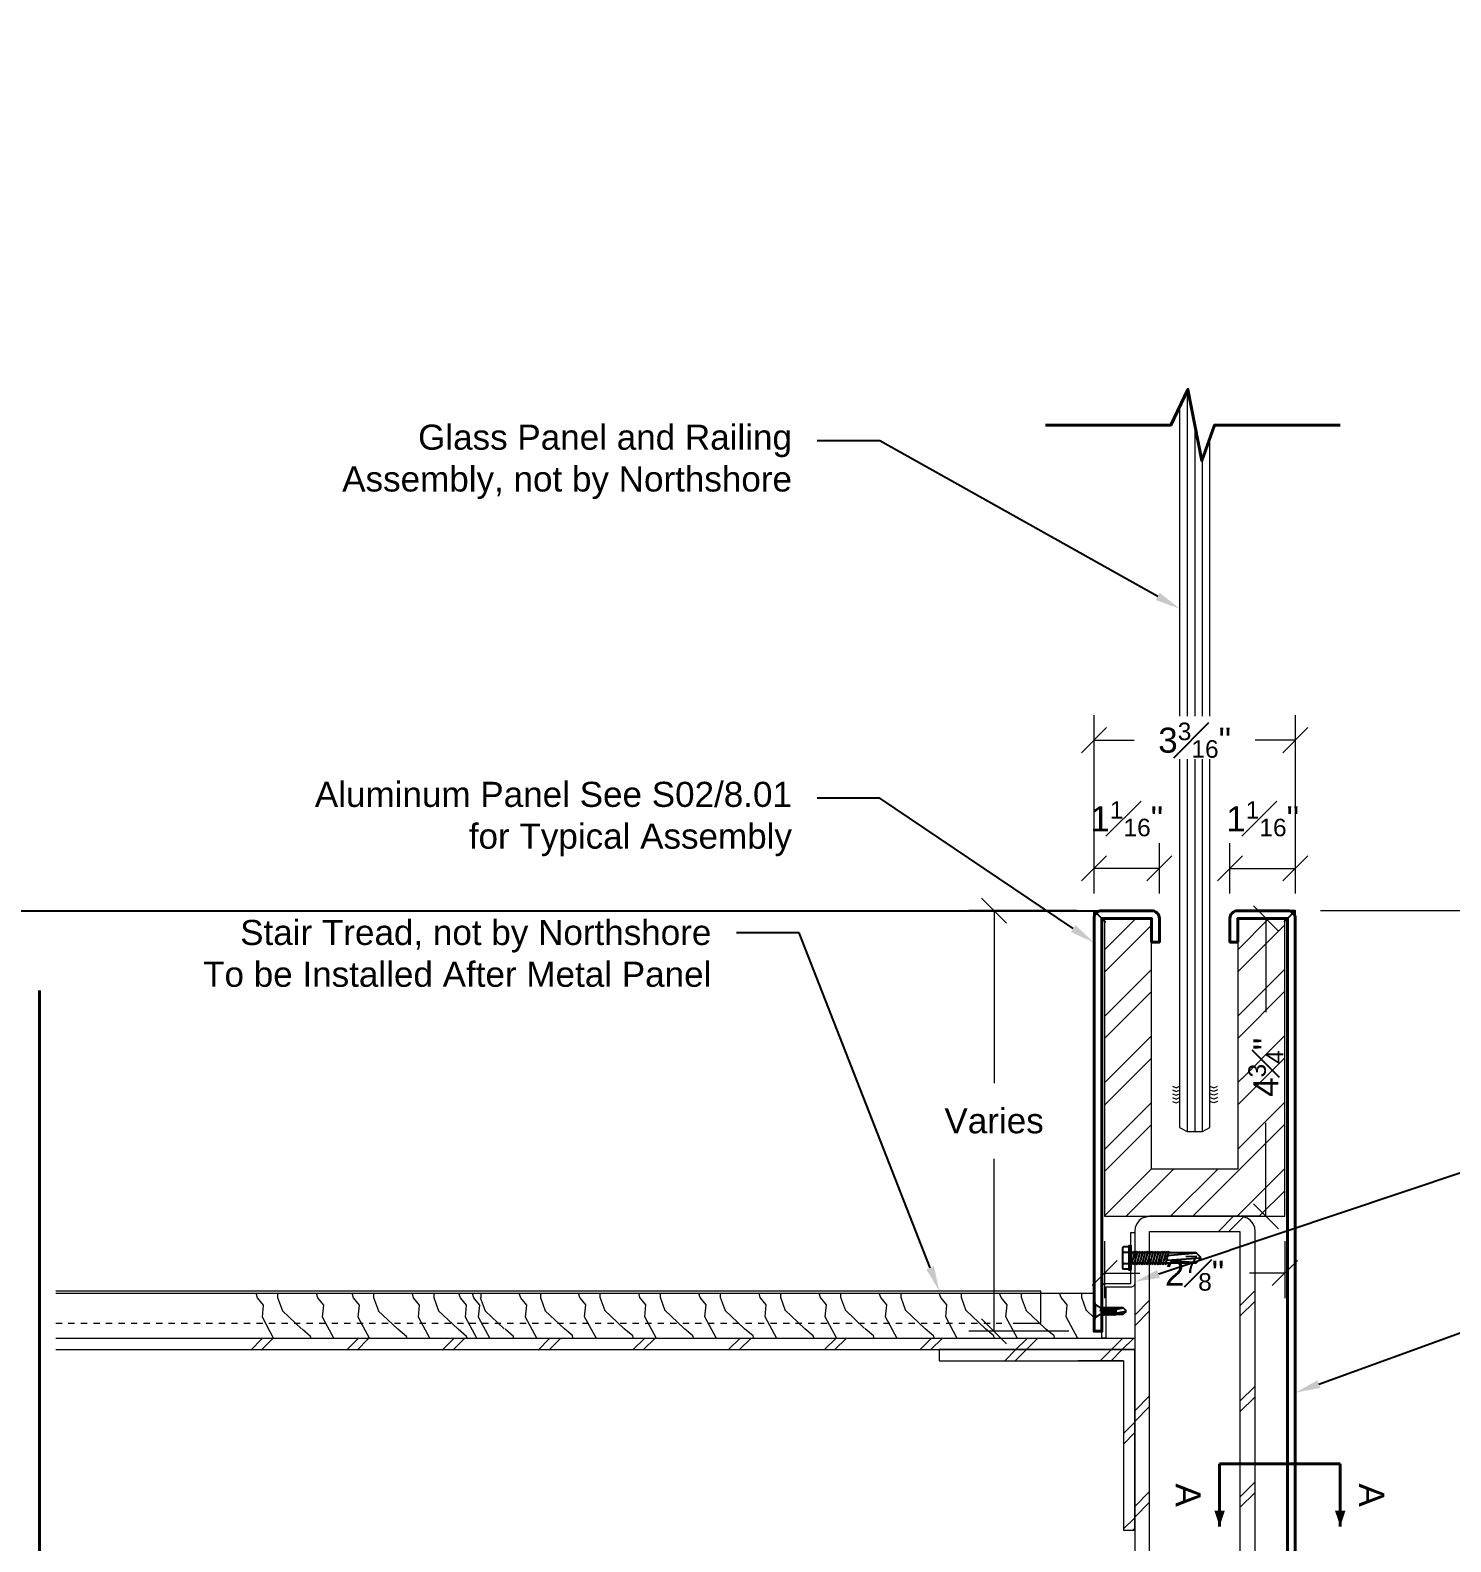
# Model space of a CAD drawing. Header units: inches. Extents: x -301 to 39679, y -468 to 370.
# Drawn here: x 589.85 to 612.51, y 94.74 to 118.85 of the extents above; entities that cross this region are included whole.
import ezdxf
from ezdxf import colors
from ezdxf.entities.mleader import LeaderData, LeaderLine
from ezdxf.enums import TextEntityAlignment as Align
from ezdxf.math import Vec2, Vec3

# ---------------------------------------------------------------- set-up
doc = ezdxf.new("R2010")
doc.units = ezdxf.units.IN
doc.header["$MEASUREMENT"] = 0
doc.linetypes.add('PDF_IMPORT', pattern=[1, 0.8, -0.2])
doc.layers.get('Defpoints').update_dxf_attribs({"color": 3})
for name, color, linetype, lineweight in [('NSE-By_Others', 252, 'Continuous', 0), ('NSE-Call-Outs', 51, 'Continuous', 13), ('NSE-Dimensions', 51, 'Continuous', 13), ('NSE-Furring 01', 30, 'Continuous', 18), ('NSE-Hardware', 111, 'Continuous', 25), ('NSE-Notes', 11, 'Continuous', 40), ('NSE-Panels 01', 1, 'Continuous', 40)]:
    doc.layers.add(name, color=color, linetype=linetype, lineweight=lineweight)
doc.layers.add('NSE-Construction', color=86, linetype='Continuous', plot=False)
doc.layers.add('Wipeouts', color=7, linetype='Continuous')
doc.styles.add('004 - NSSM - Standard', font='arial.ttf', dxfattribs={"height": 0.4})
doc.styles.add('3_0-0_TEXT', font='simplex.shx', dxfattribs={"width": 0.7, "height": 0.375})
doc.dimstyles.new('$$$FASTENER$$$', dxfattribs={"dimtxt": 0.375, "dimasz": 0, "dimexe": 0, "dimexo": 0, "dimgap": 0, "dimtad": 0, "dimtih": 1, "dimtoh": 1, "dimdec": 4, "dimzin": 3, "dimdsep": 46, "dimlunit": 4, "dimtxsty": '3_0-0_TEXT', "dimblk": 'NONE', "dimcen": 0, "dimclrd": 256, "dimclre": 256, "dimclrt": 256, "dimadec": 0, "dimazin": 0, "dimtfac": 0.375, "dimtdec": 4, "dimtofl": 0, "dimtmove": 1, "dimatfit": 3, "dimldrblk": 'NONE', "dimfxl": 1, "dimtolj": 1, "dimtzin": 0, "dimarcsym": 0})
doc.dimstyles.new('004 - NSSM - Standard$0', dxfattribs={"dimtxt": 0.4, "dimasz": 0.4, "dimexe": 0.4, "dimexo": 0.4, "dimgap": 0.4, "dimtad": 0, "dimdec": 4, "dimzin": 3, "dimdsep": 46, "dimlunit": 5, "dimtxsty": '004 - NSSM - Standard', "dimblk": 'OBLIQUE', "dimcen": 0.4, "dimclrd": 256, "dimclre": 256, "dimclrt": 256, "dimazin": 0, "dimtfac": 0.7, "dimtdec": 4, "dimtmove": 1, "dimatfit": 2, "dimfxl": 1, "dimtfill": 1, "dimtfillclr": 11, "dimfrac": 1, "dimtolj": 1, "dimtzin": 0, "dimlwd": 0, "dimlwe": 0, "dimarcsym": 0})

# ---------------------------------------------------------------- blocks, each defined once
blk = doc.blocks.new('_Oblique')
at = {"color": 0, "linetype": 'ByBlock', "lineweight": -2}
blk.add_line((-0.5, -0.5), (0.5, 0.5), dxfattribs=at)
blk = doc.blocks.new('*D327')
at = {"layer": 'Defpoints', "color": 0, "transparency": 16777216}
for p in [(609.861, 104.68), (609.559, 99.93), (609.861, 99.93)]:
    blk.add_point(p, dxfattribs=at)
at = {"layer": 'NSE-Construction', "lineweight": 0, "transparency": 16777216}
for p, q in [((609.461, 104.68), (609.159, 104.68)), ((609.559, 104.68), (609.559, 103.187)), ((609.559, 99.93), (609.559, 101.422)), ((609.461, 99.93), (609.159, 99.93))]:
    blk.add_line(p, q, dxfattribs=at)
at = {"layer": 'NSE-Construction', "lineweight": 0, "transparency": 16777216, "xscale": 0.4, "yscale": 0.4, "zscale": 0.4}
for p, rotation in [((609.559, 104.68), 90), ((609.559, 99.93), 270)]:
    blk.add_blockref('_Oblique', p, dxfattribs=dict(at, rotation=rotation))
at = {"layer": 'NSE-Construction', "transparency": 16777216, "insert": (609.559, 102.305), "char_height": 0.4, "attachment_point": 5, "rotation": 90, "style": '004 - NSSM - Standard', "bg_fill": 3, "box_fill_scale": 1.25, "bg_fill_color": 256, "bg_fill_true_color": 13158600, "bg_fill_transparency": 0}
blk.add_mtext('\\A1;4{\\H0.7x;\\S3#4;}"', dxfattribs=at)
blk = doc.blocks.new('*D318')
at = {"layer": 'Defpoints', "color": 0, "transparency": 16777216}
for p in [(610.029, 105.48), (608.986, 104.68), (610.029, 104.68)]:
    blk.add_point(p, dxfattribs=at)
at = {"layer": 'NSE-Dimensions', "lineweight": 0, "transparency": 16777216}
for p, q in [((608.986, 105.08), (608.986, 105.88)), ((610.029, 105.08), (610.029, 105.88)), ((608.986, 105.48), (610.029, 105.48))]:
    blk.add_line(p, q, dxfattribs=at)
at = {"layer": 'NSE-Dimensions', "lineweight": 0, "transparency": 16777216, "xscale": 0.4, "yscale": 0.4, "zscale": 0.4, "rotation": 180}
blk.add_blockref('_Oblique', (608.986, 105.48), dxfattribs=at)
at = {"layer": 'NSE-Dimensions', "lineweight": 0, "transparency": 16777216, "xscale": 0.4, "yscale": 0.4, "zscale": 0.4}
blk.add_blockref('_Oblique', (610.029, 105.48), dxfattribs=at)
at = {"layer": 'NSE-Dimensions', "transparency": 16777216, "insert": (609.507, 106.272), "char_height": 0.4, "attachment_point": 5, "style": '004 - NSSM - Standard', "bg_fill": 3, "box_fill_scale": 1.25, "bg_fill_color": 256, "bg_fill_true_color": 13158600, "bg_fill_transparency": 0}
blk.add_mtext('\\A1;1{\\H0.7x;\\S1#16;}"', dxfattribs=at)
blk = doc.blocks.new('*U129')
blk.add_wipeout([(2.315, 0), (0.315, 0), (0.112, -0.569), (-0.112, 0.569), (-0.383, 0), (-2.383, 0), (-2.375, 6.301), (2.323, 6.27)]).dxf.layer = 'Wipeouts'
blk.add_lwpolyline([(-2.383, 0), (-0.383, 0), (-0.112, 0.569), (0.112, -0.569), (0.315, 0), (2.315, 0)])
blk = doc.blocks.new('*D319')
at = {"layer": 'Defpoints', "color": 0, "transparency": 16777216}
for p in [(610.029, 104.805), (622.499, 104.805), (610.035, 86.416)]:
    blk.add_point(p, dxfattribs=at)
at = {"layer": 'NSE-Dimensions', "color": 51, "lineweight": 0, "transparency": 16777216}
for p, q in [((610.429, 104.805), (622.899, 104.805)), ((622.499, 104.805), (622.499, 96.3)), ((622.499, 86.416), (622.499, 94.921)), ((610.435, 86.416), (622.899, 86.416))]:
    blk.add_line(p, q, dxfattribs=at)
at = {"layer": 'NSE-Dimensions', "color": 51, "lineweight": 0, "transparency": 16777216, "xscale": 0.4, "yscale": 0.4, "zscale": 0.4}
for p, rotation in [((622.499, 104.805), 90), ((622.499, 86.416), 270)]:
    blk.add_blockref('_Oblique', p, dxfattribs=dict(at, rotation=rotation))
at = {"layer": 'NSE-Dimensions', "transparency": 16777216, "insert": (622.499, 95.611), "char_height": 0.4, "attachment_point": 5, "style": '004 - NSSM - Standard', "bg_fill": 3, "box_fill_scale": 1.25, "bg_fill_color": 256, "bg_fill_true_color": 13158600, "bg_fill_transparency": 0}
blk.add_mtext('\\A1;FV 18{\\H0.7x;\\S3#8;}"', dxfattribs=at)
blk = doc.blocks.new('_None')
blk = doc.blocks.new('*U143')
for p, q in [((0, 1.358), (0, -0.567)), ((1, 1.358), (0, 1.358)), ((1, -0.567), (0, -0.567))]:
    blk.add_line(p, q)
for points in [[(1, 1.358), (0.75, 1.441), (0.75, 1.274)], [(1, -0.567), (0.75, -0.65), (0.75, -0.484)]]:
    blk.add_solid(points)
at = {"style": '004 - NSSM - Standard'}
for p in [(0.5, 1.858), (0.5, -1.067)]:
    blk.add_text('A', height=0.4, dxfattribs=at).set_placement(p, align=Align.MIDDLE_CENTER)
blk = doc.blocks.new('*D321')
at = {"layer": 'Defpoints', "color": 0, "transparency": 16777216}
for p in [(606.818, 105.48), (606.818, 104.68), (607.861, 104.68)]:
    blk.add_point(p, dxfattribs=at)
at = {"layer": 'NSE-Dimensions', "lineweight": 0, "transparency": 16777216}
for p, q in [((606.818, 105.08), (606.818, 105.88)), ((607.861, 105.08), (607.861, 105.88)), ((607.861, 105.48), (606.818, 105.48))]:
    blk.add_line(p, q, dxfattribs=at)
at = {"layer": 'NSE-Dimensions', "lineweight": 0, "transparency": 16777216, "xscale": 0.4, "yscale": 0.4, "zscale": 0.4, "rotation": 180}
blk.add_blockref('_Oblique', (606.818, 105.48), dxfattribs=at)
at = {"layer": 'NSE-Dimensions', "lineweight": 0, "transparency": 16777216, "xscale": 0.4, "yscale": 0.4, "zscale": 0.4}
blk.add_blockref('_Oblique', (607.861, 105.48), dxfattribs=at)
at = {"layer": 'NSE-Dimensions', "transparency": 16777216, "insert": (607.34, 106.272), "char_height": 0.4, "attachment_point": 5, "style": '004 - NSSM - Standard', "bg_fill": 3, "box_fill_scale": 1.25, "bg_fill_color": 256, "bg_fill_true_color": 13158600, "bg_fill_transparency": 0}
blk.add_mtext('\\A1;1{\\H0.7x;\\S1#16;}"', dxfattribs=at)
blk = doc.blocks.new('*D322')
at = {"layer": 'Defpoints', "color": 0, "transparency": 16777216}
for p in [(605.224, 104.805), (606.943, 104.805), (606.818, 98.095)]:
    blk.add_point(p, dxfattribs=at)
at = {"layer": 'NSE-Dimensions', "color": 51, "lineweight": 0, "transparency": 16777216}
for p, q in [((606.543, 104.805), (604.824, 104.805)), ((605.224, 104.805), (605.224, 102.053)), ((605.224, 98.095), (605.224, 100.846)), ((606.418, 98.095), (604.824, 98.095))]:
    blk.add_line(p, q, dxfattribs=at)
at = {"layer": 'NSE-Dimensions', "color": 51, "lineweight": 0, "transparency": 16777216, "xscale": 0.4, "yscale": 0.4, "zscale": 0.4}
for p, rotation in [((605.224, 104.805), 90), ((605.224, 98.095), 270)]:
    blk.add_blockref('_Oblique', p, dxfattribs=dict(at, rotation=rotation))
at = {"layer": 'NSE-Dimensions', "transparency": 16777216, "insert": (605.224, 101.45), "char_height": 0.4, "attachment_point": 5, "style": '004 - NSSM - Standard', "bg_fill": 3, "box_fill_scale": 1.25, "bg_fill_color": 256, "bg_fill_true_color": 13158600, "bg_fill_transparency": 0}
blk.add_mtext('\\A1;Varies', dxfattribs=at)
blk = doc.blocks.new('*D328')
at = {"layer": 'Defpoints', "color": 0, "transparency": 16777216}
for p in [(606.986, 99.93), (609.861, 99.93), (609.861, 99.022)]:
    blk.add_point(p, dxfattribs=at)
at = {"layer": 'NSE-Construction', "lineweight": 0, "transparency": 16777216}
for p, q in [((606.986, 99.53), (606.986, 98.622)), ((609.861, 99.53), (609.861, 98.622)), ((606.986, 99.022), (607.551, 99.022)), ((609.861, 99.022), (609.296, 99.022))]:
    blk.add_line(p, q, dxfattribs=at)
at = {"layer": 'NSE-Construction', "lineweight": 0, "transparency": 16777216, "xscale": 0.4, "yscale": 0.4, "zscale": 0.4, "rotation": 180}
blk.add_blockref('_Oblique', (606.986, 99.022), dxfattribs=at)
at = {"layer": 'NSE-Construction', "lineweight": 0, "transparency": 16777216, "xscale": 0.4, "yscale": 0.4, "zscale": 0.4}
blk.add_blockref('_Oblique', (609.861, 99.022), dxfattribs=at)
at = {"layer": 'NSE-Construction', "transparency": 16777216, "insert": (608.423, 99.022), "char_height": 0.4, "attachment_point": 5, "style": '004 - NSSM - Standard', "bg_fill": 3, "box_fill_scale": 1.25, "bg_fill_color": 256, "bg_fill_true_color": 13158600, "bg_fill_transparency": 0}
blk.add_mtext('\\A1;2{\\H0.7x;\\S7#8;}"', dxfattribs=at)
blk = doc.blocks.new('*D329')
at = {"layer": 'Defpoints', "color": 0, "transparency": 16777216}
for p in [(610.029, 107.525), (606.818, 104.68), (610.029, 104.68)]:
    blk.add_point(p, dxfattribs=at)
at = {"layer": 'NSE-Construction', "lineweight": 0, "transparency": 16777216}
for p, q in [((606.818, 105.08), (606.818, 107.925)), ((610.029, 105.08), (610.029, 107.925)), ((606.818, 107.525), (607.459, 107.525)), ((610.029, 107.525), (609.388, 107.525))]:
    blk.add_line(p, q, dxfattribs=at)
at = {"layer": 'NSE-Construction', "lineweight": 0, "transparency": 16777216, "xscale": 0.4, "yscale": 0.4, "zscale": 0.4, "rotation": 180}
blk.add_blockref('_Oblique', (606.818, 107.525), dxfattribs=at)
at = {"layer": 'NSE-Construction', "lineweight": 0, "transparency": 16777216, "xscale": 0.4, "yscale": 0.4, "zscale": 0.4}
blk.add_blockref('_Oblique', (610.029, 107.525), dxfattribs=at)
at = {"layer": 'NSE-Construction', "transparency": 16777216, "insert": (608.423, 107.525), "char_height": 0.4, "attachment_point": 5, "style": '004 - NSSM - Standard', "bg_fill": 3, "box_fill_scale": 1.25, "bg_fill_color": 256, "bg_fill_true_color": 13158600, "bg_fill_transparency": 0}
blk.add_mtext('\\A1;3{\\H0.7x;\\S3#16;}"', dxfattribs=at)
blk = doc.blocks.new('*U275')
blk.add_lwpolyline([(-0.875, 0.523, -0.414214), (-0.812, 0.461), (-0.812, 0.062), (0, 0.062), (0, 0), (-0.812, 0, -0.414214), (-0.875, 0.062), (-0.875, 0.461), (-1.687, 0.461), (-1.687, 0.523)], format="xyb", close=True)
blk = doc.blocks.new('*U336')
blk.add_wipeout([(0, 9.315), (0, 0.315), (0.569, 0.112), (-0.569, -0.112), (0, -0.383), (0, -9.383), (-1.282, -9.387), (-1.251, 9.311)]).dxf.layer = 'Wipeouts'
blk.add_lwpolyline([(0, -9.383), (0, -0.383), (-0.569, -0.112), (0.569, 0.112), (0, 0.315), (0, 9.315)])
blk = doc.blocks.new('*U30')
blk.add_lwpolyline([(0.035, -0.125), (0.035, 0.125), (0.052, 0.125), (0.052, -0.125)], close=True)
for points in [[(0.052, 0.11), (0.136, 0.05), (0.5, 0.05), (0.552, 0), (0.5, -0.05), (0.136, -0.05), (0.052, -0.11), (0.052, 0.11)], [(0.5, 0.05), (0.402, 0.029), (0.373, 0), (0.402, -0.029), (0.5, -0.05)], [(0.402, 0.029), (0.552, 0)]]:
    blk.add_leader(points, dimstyle='$$$FASTENER$$$')
at = {"has_arrowhead": 0}
for points in [[(0.143, 0.05), (0.148, 0.069), (0.184, -0.063), (0.187, -0.051)], [(0.175, 0.05), (0.18, 0.069), (0.215, -0.063), (0.218, -0.051)], [(0.206, 0.05), (0.211, 0.069), (0.246, -0.063), (0.25, -0.051)], [(0.237, 0.05), (0.242, 0.069), (0.278, -0.063), (0.281, -0.051)], [(0.268, 0.05), (0.273, 0.069), (0.309, -0.063), (0.312, -0.051)], [(0.3, 0.05), (0.305, 0.069), (0.34, -0.063), (0.343, -0.051)], [(0.331, 0.05), (0.336, 0.069), (0.371, -0.063), (0.375, -0.051)], [(0.362, 0.05), (0.367, 0.069), (0.403, -0.063), (0.406, -0.051)], [(0.136, 0), (0.153, -0.063), (0.156, -0.051)]]:
    blk.add_leader(points, dimstyle='$$$FASTENER$$$', dxfattribs=at)
blk = doc.blocks.new('*U276')
for p, q in [((-0.061, 0.09), (0.028, 0.09)), ((-0.061, -0.09), (0.028, -0.09))]:
    blk.add_line(p, q)
for points in [[(0.028, 0.181), (-0.061, 0.181, 0.414214), (-0.073, 0.168), (-0.073, -0.168, 0.414214), (-0.061, -0.18), (0.028, -0.18)], [(-0.073, 0.103, 0.414214), (-0.061, 0.09, 0.414214), (-0.073, 0.078)], [(-0.073, -0.078, 0.414214), (-0.061, -0.09, 0.414214), (-0.073, -0.103)]]:
    blk.add_lwpolyline(points, format="xyb")
blk.add_lwpolyline([(0.052, 0.196), (0.028, 0.196), (0.028, -0.196), (0.052, -0.196)], close=True)
for points in [[(0.052, 0.08), (1.094, 0.08), (1.177, 0), (1.094, -0.08), (0.052, -0.08), (0.052, 0.08)], [(1.094, 0.08), (0.628, 0.038), (0.59, 0), (0.628, -0.038), (1.094, -0.08)], [(0.628, 0.038), (1.177, 0)]]:
    blk.add_leader(points, dimstyle='$$$FASTENER$$$')
at = {"has_arrowhead": 0}
for points in [[(0.057, 0.08), (0.064, 0.108), (0.122, -0.108), (0.13, -0.08)], [(0.099, 0.08), (0.106, 0.108), (0.164, -0.108), (0.171, -0.08)], [(0.14, 0.08), (0.148, 0.108), (0.206, -0.108), (0.213, -0.08)], [(0.182, 0.08), (0.189, 0.108), (0.247, -0.108), (0.255, -0.08)], [(0.224, 0.08), (0.231, 0.108), (0.289, -0.108), (0.296, -0.08)], [(0.265, 0.08), (0.273, 0.108), (0.331, -0.108), (0.338, -0.08)], [(0.307, 0.08), (0.314, 0.108), (0.372, -0.108), (0.38, -0.08)], [(0.349, 0.08), (0.356, 0.108), (0.414, -0.108), (0.421, -0.08)], [(0.39, 0.08), (0.398, 0.108), (0.456, -0.108), (0.463, -0.08)], [(0.432, 0.08), (0.439, 0.108), (0.497, -0.108), (0.505, -0.08)], [(0.474, 0.08), (0.481, 0.108), (0.539, -0.108), (0.546, -0.08)], [(0.515, 0.08), (0.523, 0.108), (0.581, -0.108), (0.588, -0.08)], [(0.557, 0.08), (0.564, 0.108), (0.622, -0.108), (0.63, -0.08)], [(0.599, 0.08), (0.606, 0.108), (0.664, -0.108), (0.671, -0.08)], [(0.052, 0), (0.081, -0.108), (0.088, -0.08)]]:
    blk.add_leader(points, dimstyle='$$$FASTENER$$$', dxfattribs=at)

msp = doc.modelspace()

# ---------------------------------------------------------------- linework, layer by layer
at = {"layer": 'NSE-By_Others'}
for p, q in [((608.6634, 101.34391), (608.6634, 112.55162)), ((608.06822, 102.00309), (608.12582, 101.97749)), ((608.12582, 101.97749), (608.18342, 102.00309)), ((608.6634, 102.00309), (608.7274, 101.97749)), ((608.7274, 101.97749), (608.78499, 102.00309)), ((608.5482, 101.27991), (608.6634, 101.34391)), ((590.25936, 98.70389), (606.81822, 98.70389)), ((607.46665, 97.98072), (590.25936, 97.98072)), ((590.25936, 97.80152), (607.46665, 97.80152))]:
    msp.add_line(p, q, dxfattribs=at)
for points in [[(608.18342, 113.32586), (608.18342, 101.34391), (608.30501, 101.27991), (608.5482, 101.27991), (608.5482, 113.32456)], [(608.42661, 113.32499), (608.42661, 101.27991)], [(608.30501, 113.09955), (608.30501, 101.27991)], [(608.06822, 101.94549), (608.12582, 101.91989), (608.18342, 101.93909)], [(608.06822, 101.88149), (608.12582, 101.86229), (608.18342, 101.88149)], [(608.06822, 101.82389), (608.12582, 101.79829), (608.18342, 101.82389)], [(608.78499, 101.94549), (608.7274, 101.91989), (608.6634, 101.93909)], [(608.78499, 101.88149), (608.7274, 101.86229), (608.6634, 101.88149)], [(608.78499, 101.82389), (608.7274, 101.79829), (608.6634, 101.82389)], [(608.06822, 101.7599), (608.12582, 101.7407), (608.18342, 101.7599)], [(608.78499, 101.7599), (608.7274, 101.7407), (608.6634, 101.7599)], [(605.52753, 98.22391), (605.96911, 98.22391), (605.96911, 98.70389), (605.96911, 98.73589), (590.25936, 98.73589)], [(593.73921, 97.97432), (593.55361, 98.3199), (593.57281, 98.51189), (593.47682, 98.62709), (593.45762, 98.69749)], [(593.88, 98.4159), (593.8032, 98.62709), (593.8032, 98.69749)], [(594.69917, 97.97432), (594.51357, 98.3199), (594.53277, 98.51189), (594.43678, 98.62709), (594.41758, 98.69749)], [(595.26874, 97.97432), (595.08315, 98.3199), (595.10235, 98.51189), (595.00635, 98.62709), (594.98715, 98.69749)], [(595.40954, 98.4159), (595.33274, 98.62709), (595.33274, 98.69749)], [(596.2287, 97.97432), (596.04311, 98.3199), (596.06231, 98.51189), (595.96631, 98.62709), (595.94712, 98.69749)], [(596.97747, 97.97432), (596.79188, 98.3199), (596.81108, 98.51189), (596.71508, 98.62709), (596.68949, 98.69749)], [(597.04147, 98.62709), (597.04147, 98.69749)], [(597.93743, 97.97432), (597.75184, 98.3199), (597.77104, 98.51189), (597.67505, 98.62709), (597.64945, 98.69749)], [(598.07183, 98.4159), (597.99503, 98.62709), (597.99503, 98.69749)], [(598.8846, 97.98072), (598.6926, 98.3263), (598.7118, 98.51829), (598.61581, 98.63349), (598.59661, 98.70389)], [(599.01899, 98.4223), (598.94219, 98.63349), (598.94219, 98.70389)], [(599.83816, 97.98072), (599.65256, 98.3263), (599.67176, 98.51829), (599.57577, 98.63349), (599.55657, 98.70389)], [(599.97895, 98.4223), (599.90215, 98.63349), (599.90215, 98.70389)], [(600.79812, 97.98072), (600.61253, 98.3263), (600.63172, 98.51829), (600.53573, 98.63349), (600.51653, 98.70389)], [(600.93891, 98.4223), (600.86212, 98.63349), (600.86212, 98.70389)], [(601.75808, 97.98072), (601.57249, 98.3263), (601.59169, 98.51829), (601.49569, 98.63349), (601.47649, 98.70389)], [(601.89887, 98.4223), (601.82208, 98.63349), (601.82208, 98.70389)], [(602.71804, 97.98072), (602.53245, 98.3263), (602.55165, 98.51829), (602.45565, 98.63349), (602.43645, 98.70389)], [(602.85883, 98.4223), (602.78204, 98.63349), (602.78204, 98.70389)], [(603.678, 97.98072), (603.49241, 98.3263), (603.51161, 98.51829), (603.41561, 98.63349), (603.39001, 98.70389)], [(603.8188, 98.4223), (603.742, 98.63349), (603.742, 98.70389)], [(604.63796, 97.98072), (604.45237, 98.3263), (604.47157, 98.51829), (604.37557, 98.63349), (604.34997, 98.70389)], [(604.77876, 98.4223), (604.70196, 98.63349), (604.70196, 98.70389)], [(605.59792, 97.98072), (605.41233, 98.3263), (605.43153, 98.51829), (605.33553, 98.63349), (605.30993, 98.70389)], [(605.73872, 98.4223), (605.66192, 98.63349), (605.66192, 98.70389)], [(606.55788, 97.98072), (606.37229, 98.3263), (606.39149, 98.51829), (606.29549, 98.63349), (606.2699, 98.70389)], [(606.69868, 98.4223), (606.62188, 98.63349), (606.62188, 98.70389)], [(609.14338, 98.50243), (609.38657, 98.74562)], [(594.18079, 98.13431), (593.8736, 98.4223)], [(595.71033, 98.13431), (595.40314, 98.4223)], [(596.67029, 98.13431), (596.3631, 98.4223)], [(597.11187, 98.4159), (597.03507, 98.62709)], [(597.41266, 98.13431), (597.10547, 98.4223)], [(598.37262, 98.13431), (598.06543, 98.4223)], [(599.31978, 98.14071), (599.01259, 98.4287)], [(600.27974, 98.14071), (599.97255, 98.4287)], [(601.2397, 98.14071), (600.93251, 98.4287)], [(602.19966, 98.14071), (601.89247, 98.4287)], [(603.15962, 98.14071), (602.85243, 98.4287)], [(604.11958, 98.14071), (603.8124, 98.4287)], [(605.07954, 98.14071), (604.77236, 98.4287)], [(606.0395, 98.14071), (605.73232, 98.4287)], [(606.81822, 98.30956), (606.69228, 98.4287)], [(607.46665, 98.34883), (607.70344, 98.59202)], [(607.46665, 98.18244), (607.70344, 98.41923)], [(609.14338, 98.33603), (609.38657, 98.57283)], [(593.36802, 97.79512), (593.54721, 97.97432)], [(593.53441, 97.79512), (593.71361, 97.97432)], [(594.33438, 97.97432), (594.32158, 98.01271), (594.18719, 98.12791)], [(594.89756, 97.79512), (595.07675, 97.97432)], [(595.06395, 97.79512), (595.24314, 97.97432)], [(595.86392, 97.97432), (595.85112, 98.01271), (595.71672, 98.12791)], [(596.4207, 97.79512), (596.59989, 97.97432)], [(596.59349, 97.79512), (596.77268, 97.97432)], [(596.82388, 97.97432), (596.81108, 98.01271), (596.67669, 98.12791)], [(597.56625, 97.97432), (597.55985, 98.01271), (597.42546, 98.12791)], [(597.95023, 97.79512), (598.12943, 97.97432)], [(598.12303, 97.79512), (598.30222, 97.97432)], [(598.50701, 98.01911), (598.37262, 98.13431)], [(598.51341, 97.98072), (598.50061, 98.01911)], [(599.47337, 97.98072), (599.46057, 98.01911), (599.32618, 98.13431)], [(599.46697, 97.80152), (599.64617, 97.98072)], [(599.63337, 97.80152), (599.81256, 97.98072)], [(600.43333, 97.98072), (600.42053, 98.01911), (600.28614, 98.13431)], [(600.99011, 97.80152), (601.1693, 97.98072)], [(601.1629, 97.80152), (601.3421, 97.98072)], [(601.39329, 97.98072), (601.38049, 98.01911), (601.2461, 98.13431)], [(602.35325, 97.98072), (602.34046, 98.01911), (602.20606, 98.13431)], [(602.51965, 97.80152), (602.69884, 97.98072)], [(602.68604, 97.80152), (602.86523, 97.98072)], [(603.31322, 97.98072), (603.30042, 98.01911), (603.16602, 98.13431)], [(604.04279, 97.80152), (604.22198, 97.98072)], [(604.27318, 97.98072), (604.26038, 98.01911), (604.12598, 98.13431)], [(604.21558, 97.80152), (604.39477, 97.98072)], [(605.23314, 97.98072), (605.22034, 98.01911), (605.08594, 98.13431)], [(605.39313, 97.62233), (605.57232, 97.80152), (605.75152, 97.98072)], [(605.55952, 97.62233), (605.73872, 97.80152), (605.91791, 97.98072)], [(606.1931, 97.98072), (606.1803, 98.01911), (606.0459, 98.13431)], [(606.91627, 97.62233), (607.09546, 97.80152), (607.27465, 97.98072)], [(607.08906, 97.62233), (607.26825, 97.80152), (607.44745, 97.98072)], [(604.34997, 97.80152), (604.34997, 97.62233), (607.28745, 97.62233), (606.56428, 97.62233)], [(609.14338, 96.97929), (609.38657, 97.21608)], [(607.46665, 96.8257), (607.70344, 97.06249)], [(609.14338, 96.8065), (609.38657, 97.04969)], [(607.46665, 96.6529), (607.70344, 96.89609)], [(607.28745, 96.46398), (607.46665, 96.64317)], [(607.28745, 96.29326), (607.46665, 96.4773)], [(607.46665, 95.29616), (607.70344, 95.53935)], [(609.14338, 95.44975), (609.38657, 95.69294)], [(609.14338, 95.28336), (609.38657, 95.52015)], [(607.46665, 95.12977), (607.70344, 95.36656)], [(607.28745, 94.94084), (607.46665, 95.12003)], [(607.43499, 94.92164), (607.46665, 94.95416)]]:
    msp.add_lwpolyline(points, dxfattribs=at)
at = {"layer": 'NSE-By_Others', "linetype": 'PDF_IMPORT', "ltscale": 0.113329}
msp.add_lwpolyline([(590.25936, 98.22391), (605.34833, 98.22391)], dxfattribs=at)
at = {"layer": 'NSE-By_Others'}
msp.add_lwpolyline([(604.34997, 97.62233), (607.28745, 97.62233), (607.28745, 94.92164), (607.46665, 94.92164), (607.46665, 97.80152), (604.34997, 97.80152)], close=True, dxfattribs=at)

# ---------------------------------------------------------------- block references
at = {"layer": 'NSE-Hardware', "xscale": -1, "rotation": 180}
msp.add_blockref('*U30', (606.78352, 98.41603), dxfattribs=at)

# ---------------------------------------------------------------- dimensions: what is measured, and where the dimension line sits
at = {"layer": 'NSE-Construction'}
dim = msp.add_linear_dim(base=(609.55918, 99.92957), p1=(609.86091, 104.67957), p2=(609.86091, 99.92957), angle=90, dimstyle='004 - NSSM - Standard$0', override={"dimpost": '"'}, dxfattribs=at)
dim.commit()
dim.dimension.update_dxf_attribs({"geometry": '*D327', "text_midpoint": (609.55918, 102.30457)})

# ---------------------------------------------------------------- leaders
at = {"layer": 'NSE-Call-Outs'}
ml = msp.add_multileader_mtext('Standard', dxfattribs=at)
ml.set_content('Aluminum Panel See S02/8.01 for Typical Assembly', color=256, style='004 - NSSM - Standard')
ml.set_leader_properties(color=256)
ml.build(insert=Vec2(0, 0))
ml.multileader.update_dxf_attribs({"dogleg_length": 1, "arrow_head_size": 0.4})
ctx = ml.context
ctx.base_point, ctx.char_height, ctx.arrow_head_size, ctx.landing_gap_size, ctx.plane_origin = Vec3(594.09265, 106.60196), 0.4, 0.4, 0.4, Vec3(584.52171, 117.46577)
ctx.text_align_type = 2
notes = []
notes.append((ctx, [(0, (1, 1, 0), (603.4007, 106.60196), (-1, 0), 1, [(0, [(606.81823, 104.2946)], 0, [])])]))
ctx.mtext.insert, ctx.mtext.width, ctx.mtext.defined_height, ctx.mtext.alignment, ctx.mtext.flow_direction = Vec3(602.0007, 106.86076), 8, 1.61676, 3, 5
ctx.mtext.has_bg_fill, ctx.mtext.bg_color, ctx.mtext.bg_scale_factor, ctx.mtext.bg_transparency, ctx.mtext.use_window_bg_color = 1, -1027028792, 1.5, 0, 1
for ctx, leaders in notes:
    for number, flags, end, landing, length, lines in leaders:
        leader = LeaderData()
        leader.index, (leader.has_last_leader_line, leader.has_dogleg_vector, leader.attachment_direction) = number, flags
        leader.last_leader_point, leader.dogleg_vector, leader.dogleg_length = Vec3(end), Vec3(landing), length
        for number, points, colour, breaks in lines:
            line = LeaderLine()
            line.index, line.vertices, line.color, line.breaks = number, Vec3.list(points), colors.encode_raw_color(colour), breaks
            leader.lines.append(line)
        ctx.leaders.append(leader)

# ---------------------------------------------------------------- next in the draw order: linework, layer by layer
at = {"layer": 'NSE-By_Others'}
for points in [[(609.38657, 88.65323), (609.38657, 99.68638), (609.38017, 99.75038), (609.35457, 99.80797), (609.31617, 99.85917), (609.26497, 99.89757), (609.20738, 99.91677), (609.14338, 99.92957), (607.70344, 99.92957), (607.64584, 99.91677), (607.58824, 99.89757), (607.53704, 99.85917), (607.49865, 99.80797), (607.47305, 99.75038), (607.46665, 99.68638), (607.46665, 88.65323)], [(608.80419, 99.68638), (609.04098, 99.92957)], [(608.97059, 99.68638), (609.20738, 99.92317)]]:
    msp.add_lwpolyline(points, dxfattribs=at)
msp.add_lwpolyline([(607.70344, 88.65323), (607.70344, 99.68638), (609.14338, 99.68638), (609.14338, 88.65323)], close=True, dxfattribs=at)

# ---------------------------------------------------------------- next in the draw order: block references
at = {"layer": 'NSE-Notes'}
for name, p in [('*U129', (608.42661, 112.55162)), ('*U336', (590.00104, 94.21687))]:
    msp.add_blockref(name, p, dxfattribs=at)

# ---------------------------------------------------------------- next in the draw order: dimensions: what is measured, and where the dimension line sits
at = {"layer": 'NSE-Dimensions'}
dim = msp.add_linear_dim(base=(606.81822, 105.47966), p1=(607.86091, 104.67957), p2=(606.81822, 104.67957), angle=180, dimstyle='004 - NSSM - Standard$0', override={"dimpost": '"', "dimtmove": 2}, dxfattribs=at)
dim.commit()
dim.dimension.update_dxf_attribs({"geometry": '*D321', "text_midpoint": (607.33957, 106.2718), "dimtype": 161})
dim = msp.add_linear_dim(base=(610.02859, 105.47966), p1=(608.98591, 104.67957), p2=(610.02859, 104.67957), dimstyle='004 - NSSM - Standard$0', override={"dimpost": '"', "dimtmove": 2}, dxfattribs=at)
dim.commit()
dim.dimension.update_dxf_attribs({"geometry": '*D318', "text_midpoint": (609.50725, 106.2718), "dimtype": 160})

# ---------------------------------------------------------------- next in the draw order: leaders
at = {"layer": 'NSE-Call-Outs'}
ml = msp.add_multileader_mtext('Standard', dxfattribs=at)
ml.set_content('Stair Tread, not by Northshore\\PTo be Installed After Metal Panel', color=256, style='004 - NSSM - Standard')
ml.set_leader_properties(color=256)
ml.build(insert=Vec2(0, 0))
ml.multileader.update_dxf_attribs({"dogleg_length": 1, "arrow_head_size": 0.4})
ctx = ml.context
ctx.base_point, ctx.char_height, ctx.arrow_head_size, ctx.landing_gap_size, ctx.plane_origin = Vec3(592.84711, 104.45394), 0.4, 0.4, 0.4, Vec3(582.63322, 103.53329)
ctx.text_align_type = 2
notes = []
notes.append((ctx, [(0, (1, 1, 0), (602.11505, 104.45394), (-1, 0), 1, [(0, [(604.34997, 98.73589)], 0, [])])]))
ctx.mtext.insert, ctx.mtext.width, ctx.mtext.defined_height, ctx.mtext.alignment, ctx.mtext.flow_direction = Vec3(600.71505, 104.65722), 8, 0.66324, 3, 5
ctx.mtext.has_bg_fill, ctx.mtext.bg_color, ctx.mtext.bg_scale_factor, ctx.mtext.bg_transparency, ctx.mtext.use_window_bg_color = 1, -1027028792, 1.5, 0, 1
for ctx, leaders in notes:
    for number, flags, end, landing, length, lines in leaders:
        leader = LeaderData()
        leader.index, (leader.has_last_leader_line, leader.has_dogleg_vector, leader.attachment_direction) = number, flags
        leader.last_leader_point, leader.dogleg_vector, leader.dogleg_length = Vec3(end), Vec3(landing), length
        for number, points, colour, breaks in lines:
            line = LeaderLine()
            line.index, line.vertices, line.color, line.breaks = number, Vec3.list(points), colors.encode_raw_color(colour), breaks
            leader.lines.append(line)
        ctx.leaders.append(leader)

# ---------------------------------------------------------------- next in the draw order: linework, layer by layer
at = {"layer": 'Defpoints'}
msp.add_line((606.81822, 104.80457), (607.00351, 104.61928), dxfattribs=at)
msp.add_lwpolyline([(606.81822, 104.67957), (606.81822, 104.80457), (606.94322, 104.80457)], dxfattribs=at)
at = {"layer": 'NSE-By_Others'}
for points in [[(596.3695, 98.4159), (596.2927, 98.62709), (596.2927, 98.69749)], [(597.18867, 97.97432), (597.00307, 98.3199), (597.02227, 98.51189), (596.92628, 98.62709), (596.90708, 98.69749)]]:
    msp.add_lwpolyline(points, dxfattribs=at)

# ---------------------------------------------------------------- next in the draw order: dimensions: what is measured, and where the dimension line sits
at = {"layer": 'NSE-Dimensions'}
dim = msp.add_linear_dim(base=(622.4994, 104.80457), p1=(610.03499, 86.41644), p2=(610.02859, 104.80457), angle=90, text='FV <>', dimstyle='004 - NSSM - Standard$0', override={"dimtih": 1, "dimtoh": 1, "dimlunit": 5, "dimpost": '"', "dimclrd": 51, "dimclre": 51, "dimadec": 0}, dxfattribs=at)
dim.commit()
dim.dimension.update_dxf_attribs({"geometry": '*D319', "text_midpoint": (622.4994, 95.6105)})

# ---------------------------------------------------------------- next in the draw order: leaders
at = {"layer": 'NSE-Call-Outs'}
ml = msp.add_multileader_mtext('Standard', dxfattribs=at)
ml.set_content('\\A1;Glass Panel and Railing Assembly, not by Northshore', color=256, style='004 - NSSM - Standard')
ml.set_leader_properties(color=256)
ml.build(insert=Vec2(0, 0))
ml.multileader.update_dxf_attribs({"dogleg_length": 1, "arrow_head_size": 0.4})
ctx = ml.context
ctx.base_point, ctx.char_height, ctx.arrow_head_size, ctx.landing_gap_size, ctx.plane_origin = Vec3(594.44954, 112.30079), 0.4, 0.4, 0.4, Vec3(601.10869, 108.33741)
ctx.text_align_type = 2
notes = []
notes.append((ctx, [(0, (1, 1, 0), (603.4007, 112.30079), (-1, 0), 1, [(0, [(608.18342, 109.62327)], 0, [])])]))
ctx.mtext.insert, ctx.mtext.width, ctx.mtext.defined_height, ctx.mtext.alignment, ctx.mtext.flow_direction = Vec3(602.0007, 112.55959), 8, 0.66324, 3, 5
ctx.mtext.has_bg_fill, ctx.mtext.bg_color, ctx.mtext.bg_scale_factor, ctx.mtext.bg_transparency, ctx.mtext.use_window_bg_color = 1, -1027028792, 1.5, 0, 1
for ctx, leaders in notes:
    for number, flags, end, landing, length, lines in leaders:
        leader = LeaderData()
        leader.index, (leader.has_last_leader_line, leader.has_dogleg_vector, leader.attachment_direction) = number, flags
        leader.last_leader_point, leader.dogleg_vector, leader.dogleg_length = Vec3(end), Vec3(landing), length
        for number, points, colour, breaks in lines:
            line = LeaderLine()
            line.index, line.vertices, line.color, line.breaks = number, Vec3.list(points), colors.encode_raw_color(colour), breaks
            leader.lines.append(line)
        ctx.leaders.append(leader)

# ---------------------------------------------------------------- next in the draw order: linework, layer by layer
at = {"layer": 'Defpoints'}
msp.add_line((610.02859, 104.80457), (609.84331, 104.61928), dxfattribs=at)
msp.add_lwpolyline([(610.02859, 104.67957), (610.02859, 104.80457), (609.90359, 104.80457)], dxfattribs=at)

# ---------------------------------------------------------------- next in the draw order: block references
at = {"layer": 'NSE-Notes', "rotation": 270}
msp.add_blockref('*U143', (609.38779, 95.98008), dxfattribs=at)

# ---------------------------------------------------------------- next in the draw order: leaders
at = {"layer": 'NSE-Call-Outs'}
ml = msp.add_multileader_mtext('Standard', dxfattribs=at)
ml.set_content('Aluminum Panel See S02/8.01 for Typical Assembly', color=256, style='004 - NSSM - Standard')
ml.set_leader_properties(color=256)
ml.build(insert=Vec2(0, 0))
ml.multileader.update_dxf_attribs({"dogleg_length": 1, "arrow_head_size": 0.4})
ctx = ml.context
ctx.base_point, ctx.char_height, ctx.arrow_head_size, ctx.landing_gap_size, ctx.plane_origin = Vec3(613.71627, 98.09011), 0.4, 0.4, 0.4, Vec3(602.19963, 109.13016)
notes = []
notes.append((ctx, [(1, (1, 1, 0), (612.71627, 98.09011), (1, 0), 1, [(0, [(610.02858, 97.11461)], 0, [])])]))
ctx.mtext.insert, ctx.mtext.width, ctx.mtext.defined_height, ctx.mtext.flow_direction = Vec3(614.11627, 98.34891), 8, 1.61676, 5
ctx.mtext.has_bg_fill, ctx.mtext.bg_color, ctx.mtext.bg_scale_factor, ctx.mtext.bg_transparency, ctx.mtext.use_window_bg_color = 1, -1027028792, 1.5, 0, 1
for ctx, leaders in notes:
    for number, flags, end, landing, length, lines in leaders:
        leader = LeaderData()
        leader.index, (leader.has_last_leader_line, leader.has_dogleg_vector, leader.attachment_direction) = number, flags
        leader.last_leader_point, leader.dogleg_vector, leader.dogleg_length = Vec3(end), Vec3(landing), length
        for number, points, colour, breaks in lines:
            line = LeaderLine()
            line.index, line.vertices, line.color, line.breaks = number, Vec3.list(points), colors.encode_raw_color(colour), breaks
            leader.lines.append(line)
        ctx.leaders.append(leader)

# ---------------------------------------------------------------- next in the draw order: linework, layer by layer
at = {"layer": 'NSE-Panels 01'}
msp.add_lwpolyline([(609.11091, 104.30457), (608.98591, 104.30457), (608.98591, 104.67957, -0.41421356), (609.11091, 104.80457), (609.90359, 104.80457, -0.41421356), (610.02859, 104.67957), (610.02856, 86.54137, -0.41421301), (609.90356, 86.41637), (605.39478, 86.41637, -0.41421356), (605.26978, 86.54137), (605.26978, 87.29274), (605.39478, 87.29274), (605.39478, 86.54137), (609.90356, 86.54137), (609.90359, 104.67957), (609.11091, 104.67957), (609.11091, 104.30457)], format="xyb", dxfattribs=at)

# ---------------------------------------------------------------- next in the draw order: dimensions: what is measured, and where the dimension line sits
at = {"layer": 'NSE-Dimensions'}
dim = msp.add_linear_dim(base=(605.2245, 104.80457), p1=(606.81823, 98.09481), p2=(606.94322, 104.80457), angle=90, text='Varies', dimstyle='004 - NSSM - Standard$0', override={"dimtih": 1, "dimtoh": 1, "dimlunit": 4, "dimpost": '', "dimclrd": 51, "dimclre": 51, "dimadec": 0}, dxfattribs=at)
dim.commit()
dim.dimension.update_dxf_attribs({"geometry": '*D322', "text_midpoint": (605.2245, 101.44969)})

# ---------------------------------------------------------------- next in the draw order: hatches: boundary and pattern name
at = {"layer": 'NSE-By_Others'}
h = msp.add_hatch(dxfattribs=at)
h.set_pattern_fill('ANSI32', color=256, scale=2)
h.set_pattern_definition([(45, (611.9856, 72.0551), (-0.53033, 0.53033), []), (45, (612.3392, 72.0551), (-0.53033, 0.53033), [])])
h.paths.add_polyline_path([(609.11091, 100.67957), (607.73591, 100.67957), (607.73591, 104.67957), (606.98591, 104.67957), (606.98591, 99.92957), (609.86091, 99.92957), (609.86091, 104.67957), (609.11091, 104.67957)])

# ---------------------------------------------------------------- next in the draw order: linework, layer by layer
msp.add_lwpolyline([(607.73591, 104.67957), (606.98591, 104.67957), (606.98591, 99.92957), (609.86091, 99.92957), (609.86091, 104.67957), (609.11091, 104.67957), (609.11091, 100.67957), (607.73591, 100.67957)], close=True, dxfattribs=at)
at = {"layer": 'NSE-Panels 01'}
msp.add_lwpolyline([(607.73591, 104.30457), (607.86091, 104.30457), (607.86091, 104.67957, 0.41421356), (607.73591, 104.80457), (606.94322, 104.80457, 0.41421356), (606.81822, 104.67957), (606.81823, 98.09481), (606.94323, 98.09481), (606.94322, 104.67957), (607.73591, 104.67957), (607.73591, 104.30457)], format="xyb", dxfattribs=at)

# ---------------------------------------------------------------- next in the draw order: dimensions: what is measured, and where the dimension line sits
at = {"layer": 'NSE-Construction'}
for base, p1, p2, picture, middle in [((610.02859, 107.52487), (606.81822, 104.67957), (610.02859, 104.67957), '*D329', (608.42341, 107.52487)), ((609.86091, 99.02226), (606.98591, 99.92957), (609.86091, 99.92957), '*D328', (608.42341, 99.02226))]:
    dim = msp.add_linear_dim(base=base, p1=p1, p2=p2, dimstyle='004 - NSSM - Standard$0', override={"dimpost": '"'}, dxfattribs=at)
    dim.commit()
    dim.dimension.update_dxf_attribs({"geometry": picture, "text_midpoint": middle})

# ---------------------------------------------------------------- next in the draw order: linework, layer by layer
msp.add_line((511.01567, 104.80457), (606.81822, 104.80457), dxfattribs=at)

# ---------------------------------------------------------------- next in the draw order: leaders
at = {"layer": 'NSE-Call-Outs'}
ml = msp.add_multileader_mtext('Standard', dxfattribs=at)
ml.set_content('\\A1;Furring or Shim as Needed', color=256, style='004 - NSSM - Standard')
ml.set_leader_properties(color=256)
ml.build(insert=Vec2(0, 0))
ml.multileader.update_dxf_attribs({"dogleg_length": 1, "arrow_head_size": 0.4})
ctx = ml.context
ctx.base_point, ctx.char_height, ctx.arrow_head_size, ctx.landing_gap_size, ctx.plane_origin = Vec3(613.71627, 100.64399), 0.4, 0.4, 0.4, Vec3(601.10869, 99.61395)
notes = []
notes.append((ctx, [(1, (1, 1, 0), (612.71627, 100.64399), (1, 0), 1, [(0, [(607.4666, 98.88282)], 0, [])])]))
ctx.mtext.insert, ctx.mtext.width, ctx.mtext.defined_height, ctx.mtext.flow_direction = Vec3(614.11627, 100.90279), 8, 0.66324, 5
ctx.mtext.has_bg_fill, ctx.mtext.bg_color, ctx.mtext.bg_scale_factor, ctx.mtext.bg_transparency, ctx.mtext.use_window_bg_color = 1, -1027028792, 1.5, 0, 1
for ctx, leaders in notes:
    for number, flags, end, landing, length, lines in leaders:
        leader = LeaderData()
        leader.index, (leader.has_last_leader_line, leader.has_dogleg_vector, leader.attachment_direction) = number, flags
        leader.last_leader_point, leader.dogleg_vector, leader.dogleg_length = Vec3(end), Vec3(landing), length
        for number, points, colour, breaks in lines:
            line = LeaderLine()
            line.index, line.vertices, line.color, line.breaks = number, Vec3.list(points), colors.encode_raw_color(colour), breaks
            leader.lines.append(line)
        ctx.leaders.append(leader)

# ---------------------------------------------------------------- next in the draw order: block references
at = {"layer": 'NSE-Furring 01', "rotation": 90.00000000000001}
msp.add_blockref('*U275', (607.4666, 99.67084), dxfattribs=at)
at = {"layer": 'NSE-Hardware', "xscale": -1, "rotation": 180}
msp.add_blockref('*U276', (607.35249, 99.26459), dxfattribs=at)

doc.saveas('drawing.dxf')
